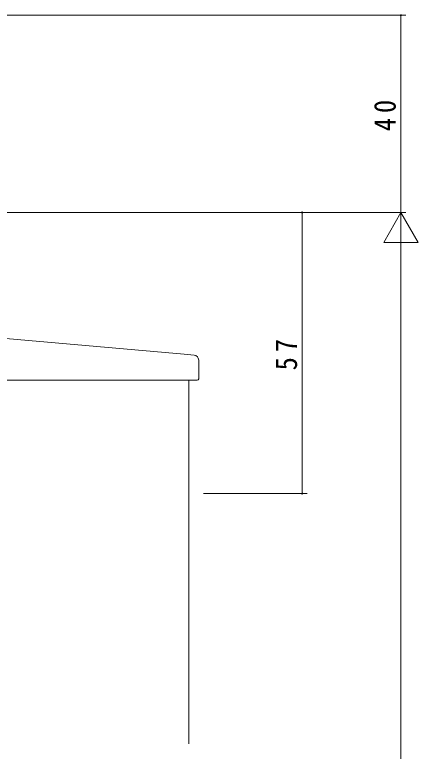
# Model space of a CAD drawing. Units: millimetres, scale not verified. Extents: x -567 to 567, y -403 to 403.
# Drawn here: x -302.5 to -220.7, y 94.8 to 244.1 of the extents above; entities that cross this region are included whole.
import ezdxf

# ---------------------------------------------------------------- set-up
doc = ezdxf.new("R2010")
doc.units = ezdxf.units.MM
doc.header["$LTSCALE"] = 2
for name, color, linetype, lineweight in [('0-3_YKK_D', 6, 'Continuous', 18), ('0-5_YKK_12', 2, 'Continuous', 18), ('0-7_YKK_13', 4, 'Continuous', 18)]:
    doc.layers.add(name, color=color, linetype=linetype, lineweight=lineweight)
doc.styles.add('ＭＳ ゴシック', font='')
doc.styles.get('ＭＳ ゴシック').set_extended_font_data('MS Gothic')

msp = doc.modelspace()

# ---------------------------------------------------------------- linework, layer by layer
at = {"layer": '0-3_YKK_D'}
for p, q in [((-310.938, 244.018), (-223.238, 244.018)), ((-224.238, 204.018), (-224.238, 244.018)), ((-310.938, 204.018), (-223.238, 204.018)), ((-310.938, 204.018), (-223.238, 204.018)), ((-264.238, 204.018), (-243.238, 204.018)), ((-244.238, 147.018), (-244.238, 204.018)), ((-224.238, 204.018), (-227.738, 197.955)), ((-224.238, 204.018), (-224.238, 191.893)), ((-224.238, 204.018), (-220.738, 197.955)), ((-227.738, 197.955), (-220.738, 197.955)), ((-224.238, 197.018), (-224.238, -188.982)), ((-264.238, 147.018), (-243.238, 147.018))]:
    msp.add_line(p, q, dxfattribs=at)
for centre, start, end in [((-224.238, 244.018), 90, 270), ((-224.238, 244.018), 270, 90), ((-244.238, 204.018), 90, 270), ((-244.238, 204.018), 270, 90), ((-244.238, 147.018), 90, 270), ((-244.238, 147.018), 270, 90)]:
    msp.add_arc(centre, 0.106, start, end, dxfattribs=at)
at = {"layer": '0-5_YKK_12'}
for p, q in [((-322.738, 170.018), (-267.238, 170.018)), ((-267.238, 170.018), (-267.238, 96.268))]:
    msp.add_line(p, q, dxfattribs=at)
at = {"layer": '0-7_YKK_13'}
for p, q in [((-268.154, 175.274), (-317.615, 179.601)), ((-266.154, 175.099), (-268.154, 175.274)), ((-265.241, 170.319), (-265.241, 174.103)), ((-321.741, 170.019), (-268.241, 170.019)), ((-265.541, 170.019), (-268.241, 170.019))]:
    msp.add_line(p, q, dxfattribs=at)
for centre, radius, start, end in [((-266.241, 174.103), 1, 0, 85), ((-265.541, 170.319), 0.3, 270, 0)]:
    msp.add_arc(centre, radius, start, end, dxfattribs=at)

# ---------------------------------------------------------------- texts
at = {"layer": '0-3_YKK_D', "color": 7, "char_height": 4.399, "attachment_point": 7, "rotation": 90, "style": 'ＭＳ ゴシック'}
for s, insert in [('\\T1.37;\\W0.9;40', (-225.238, 220.498)), ('\\T1.37;\\W0.9;57', (-245.238, 171.998))]:
    msp.add_mtext(s, dxfattribs=dict(at, insert=insert))

doc.saveas('drawing.dxf')
